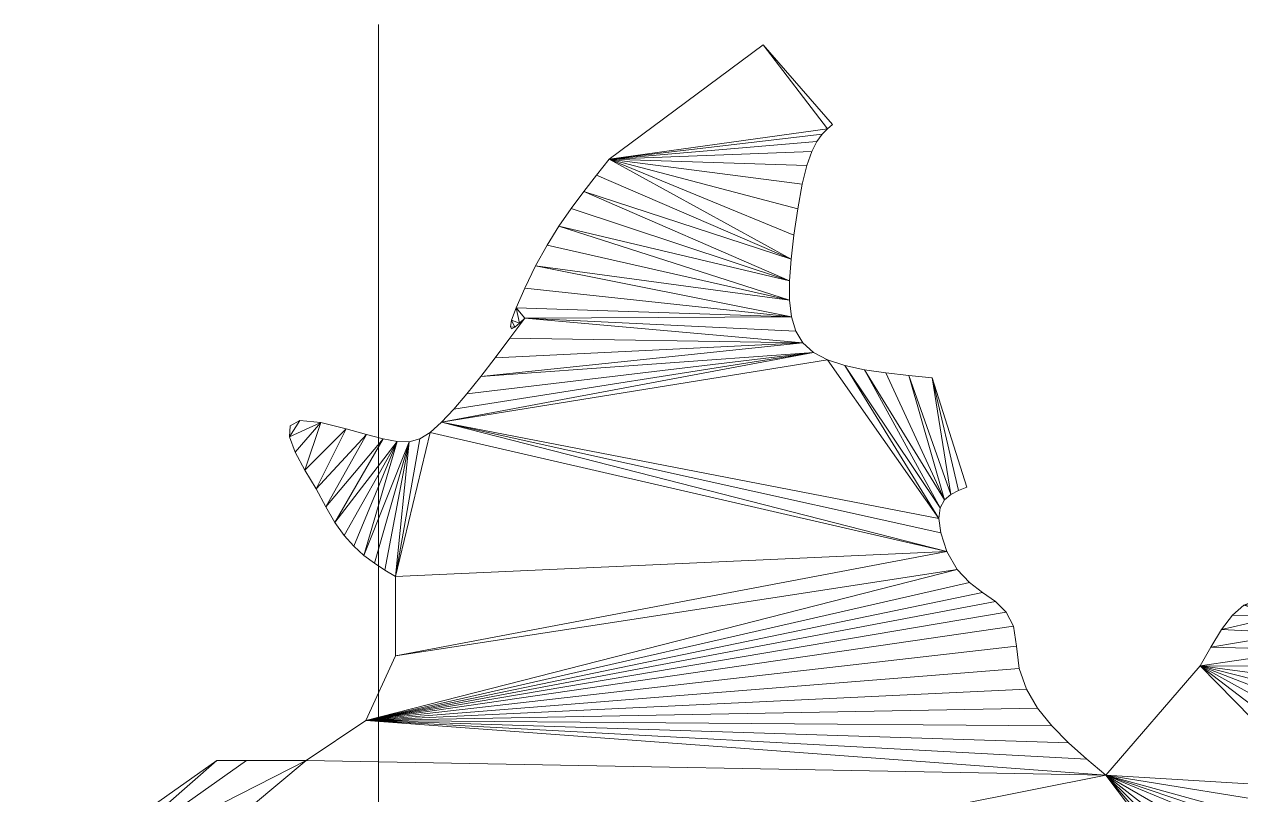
# Model space of a CAD drawing. Header units: metres. Extents: x 42 to 294, y -52 to 32.
# Drawn here: x 263.353 to 263.924, y 18.43 to 18.792 of the extents above; entities that cross this region are included whole.
import ezdxf

# ---------------------------------------------------------------- set-up
doc = ezdxf.new("R2010")
doc.units = ezdxf.units.M
doc.header["$LTSCALE"] = 0.15
doc.layers.add('L-PLNTBEM', color=3, linetype='Continuous', lineweight=9)

# ---------------------------------------------------------------- blocks, each defined once
blk = doc.blocks.new('RPC Tree - Deciduous - Gray Birch - 1_5 Meter-47-Este')
at = {"layer": 'L-PLNTBEM'}
mesh = blk.add_polyface(dxfattribs=at)
corners = [(-8.42843, 18.93045), (-8.42843, 18.92741), (-8.42843, 18.92584), (-8.42843, 18.93367), (-8.42843, 18.93207), (-8.42843, 18.99505), (-8.42843, 18.997), (-8.42843, 18.99866), (-8.42843, 18.99976), (-8.42843, 19), (-8.42843, 18.9991), (-8.42843, 18.99676), (-8.42843, 18.99271), (-8.42843, 18.98821), (-8.42843, 18.98441), (-8.42843, 18.98085), (-8.42843, 18.97707), (-8.42843, 18.97266), (-8.42843, 18.96714), (-8.42843, 18.96006), (-8.42843, 18.95275), (-8.42843, 18.94665), (-8.42843, 18.94159), (-8.42843, 18.93732), (-8.42843, 18.92379), (-8.42843, 18.9208), (-8.42843, 18.91641), (-8.42843, 18.91014), (-8.42843, 18.90152), (-8.42843, 18.89009), (-8.42843, 18.87894), (-8.42843, 18.92362), (-8.42843, 18.8708), (-8.42843, 18.8647), (-8.42843, 18.91549), (-8.42843, 18.90796), (-8.42843, 18.90135), (-8.42843, 18.85966)]
mesh.append_faces([[corners[k] for k in face] for face in [(0, 1, 2), (3, 0, 2), (4, 18, 19), (4, 19, 20), (4, 20, 21), (4, 21, 22), (4, 22, 23), (4, 23, 3), (4, 3, 2), (4, 2, 24), (4, 24, 25), (4, 25, 26), (4, 26, 27)]])
mesh.append_faces([[corners[k] for k in face] for face in [(4, 8, 9), (4, 17, 18), (31, 30, 32)]], dxfattribs={"vtx0": -1})
mesh.append_faces([[corners[k] for k in face] for face in [(4, 6, 7), (4, 7, 8), (4, 10, 11), (4, 11, 12), (4, 12, 13), (4, 13, 14), (4, 14, 15), (4, 15, 16), (4, 16, 17), (4, 28, 29), (4, 29, 30)]], dxfattribs={"vtx0": -1, "vtx2": -1})
mesh.append_faces([[corners[k] for k in face] for face in [(34, 31, 33)]], dxfattribs={"vtx1": -1})
mesh.append_faces([[corners[k] for k in face] for face in [(31, 4, 30), (36, 35, 37)]], dxfattribs={"vtx1": -1, "vtx2": -1})
mesh.append_faces([[corners[k] for k in face] for face in [(4, 5, 6), (4, 9, 10), (4, 27, 28), (31, 32, 33), (35, 34, 33)]], dxfattribs={"vtx2": -1})
mesh = blk.add_polyface(dxfattribs=at)
corners = [(-8.24791, 18.99039), (-8.21525, 18.95306), (-8.21775, 18.95099), (-8.32021, 18.93674), (-8.22022, 18.94847), (-8.22266, 18.94505), (-8.22503, 18.94029), (-8.22732, 18.93372), (-8.22951, 18.92491), (-8.23158, 18.91341), (-8.16861, 18.83411), (-8.15228, 18.7828), (-8.15622, 18.78125), (-8.23341, 18.90099), (-8.15984, 18.77934), (-8.17955, 18.83514), (-8.23479, 18.88971), (-8.33215, 18.92155), (-8.23556, 18.87957), (-8.16281, 18.77675), (-8.19022, 18.83634), (-8.20031, 18.83785), (-8.16479, 18.77311), (-8.20954, 18.83985), (-8.16547, 18.76809), (-8.21763, 18.84251), (-8.39891, 18.81321), (-8.16452, 18.76132), (-8.16161, 18.75249), (-8.4205, 18.7035), (-8.15686, 18.74403), (-8.4345, 18.67318), (-8.15106, 18.73799), (-8.14484, 18.73333), (-8.13887, 18.72904), (-8.02223, 18.72742), (-8.01682, 18.72937), (-8.0112, 18.72785), (-8.00566, 18.72247), (-8.02748, 18.72271), (-8.00534, 18.72216), (-8.03261, 18.71591), (-7.99877, 18.71427), (-8.03765, 18.70772), (-7.99158, 18.70647)]
mesh.append_faces([[corners[k] for k in face] for face in [(26, 25, 24), (41, 40, 42), (43, 42, 44), (35, 38, 40)]], dxfattribs={"vtx0": -1, "vtx1": -1, "vtx2": -1})
mesh.append_faces([[corners[k] for k in face] for face in [(3, 2, 4), (3, 4, 5), (3, 5, 6), (3, 6, 7), (3, 7, 8), (3, 8, 9), (3, 9, 13), (10, 12, 14), (3, 13, 16), (17, 16, 18), (15, 14, 19), (21, 19, 22), (23, 22, 24), (26, 24, 27), (26, 27, 28), (29, 28, 30), (31, 30, 32), (31, 32, 33), (31, 33, 34), (35, 37, 38)]], dxfattribs={"vtx0": -1, "vtx2": -1})
mesh.append_faces([[corners[k] for k in face] for face in [(3, 0, 2), (15, 10, 14), (20, 15, 19), (21, 20, 19), (23, 21, 22), (25, 23, 24), (39, 35, 40), (41, 39, 40), (43, 41, 42)]], dxfattribs={"vtx1": -1, "vtx2": -1})
mesh.append_faces([[corners[k] for k in face] for face in [(0, 1, 2), (10, 11, 12), (35, 36, 37)]], dxfattribs={"vtx2": -1})
mesh = blk.add_polyface(dxfattribs=at)
corners = [(-8.36445, 18.85784), (-8.36598, 18.85709), (-8.36659, 18.85799), (-8.36598, 18.86109), (-8.36231, 18.8597), (-8.36384, 18.86694), (-8.35986, 18.8621), (-8.3262, 18.92922), (-8.32021, 18.93674), (-8.23479, 18.88971), (-8.33215, 18.92155), (-8.33802, 18.91361), (-8.23556, 18.87957), (-8.34376, 18.90522), (-8.23555, 18.87057), (-8.34935, 18.89627), (-8.35473, 18.88661), (-8.23461, 18.86272), (-8.35986, 18.8761), (-8.23256, 18.85601), (-8.43531, 18.75074), (-8.41972, 18.80417), (-8.41414, 18.80407), (-8.43044, 18.74709), (-8.42549, 18.74385), (-8.4205, 18.74082), (-8.4091, 18.80541), (-8.22925, 18.85044), (-8.36684, 18.85265), (-8.37375, 18.84341), (-8.38048, 18.83462), (-8.40418, 18.80846), (-8.2243, 18.84599), (-8.38698, 18.82651), (-8.39315, 18.8193), (-8.39891, 18.81321), (-8.21763, 18.84251), (-8.16161, 18.75249), (-8.4205, 18.7035)]
mesh.append_faces([[corners[k] for k in face] for face in [(6, 5, 17), (25, 31, 37)]], dxfattribs={"vtx0": -1, "vtx1": -1, "vtx2": -1})
mesh.append_faces([[corners[k] for k in face] for face in [(0, 2, 3), (4, 3, 5), (13, 12, 14), (16, 14, 17), (6, 17, 19), (20, 21, 22), (25, 22, 26), (6, 19, 27), (25, 26, 31), (30, 27, 32), (35, 32, 36)]], dxfattribs={"vtx0": -1, "vtx2": -1})
mesh.append_faces([[corners[k] for k in face] for face in [(4, 0, 3), (6, 4, 5), (7, 8, 9), (10, 7, 9), (11, 10, 12), (13, 11, 12), (15, 13, 14), (16, 15, 14), (18, 16, 17), (5, 18, 17), (23, 20, 22), (24, 23, 22), (25, 24, 22), (28, 6, 27), (29, 28, 27), (30, 29, 27), (33, 30, 32), (34, 33, 32), (35, 34, 32), (31, 35, 37), (38, 25, 37)]], dxfattribs={"vtx1": -1, "vtx2": -1})
mesh.append_faces([[corners[k] for k in face] for face in [(0, 1, 2)]], dxfattribs={"vtx2": -1})
mesh = blk.add_polyface(dxfattribs=at)
corners = [(-8.42843, 18.83514), (-8.42843, 18.83571), (-8.42843, 18.83634), (-8.42843, 18.83462), (-8.42843, 18.83704), (-8.42843, 18.83411), (-8.42843, 18.83785), (-8.42843, 18.82712), (-8.42843, 18.90796), (-8.42843, 18.8647), (-8.42843, 18.85966), (-8.42843, 18.90135), (-8.42843, 18.8547), (-8.42843, 18.83877), (-8.42843, 18.82017), (-8.42843, 18.84885), (-8.42843, 18.89596), (-8.42843, 18.84111), (-8.42843, 18.81331), (-8.42843, 18.83991), (-8.42843, 18.80656), (-8.42843, 18.806), (-8.42843, 18.8413), (-8.42843, 18.84287), (-8.42843, 18.806), (-8.42843, 18.84462), (-8.42843, 18.8465), (-8.42843, 18.83227), (-8.42843, 18.89211), (-8.42843, 18.89009), (-8.42843, 18.88814), (-8.42843, 18.88447), (-8.42843, 18.87939), (-8.42843, 18.87315), (-8.42843, 18.86605), (-8.42843, 18.85839), (-8.42843, 18.85044), (-8.42843, 18.806), (-8.42843, 18.806), (-8.42843, 18.806), (-8.42843, 18.84845), (-8.42843, 18.806), (-8.42843, 18.806), (-8.42843, 18.806), (-8.42843, 18.806)]
mesh.append_faces([[corners[k] for k in face] for face in [(0, 1, 2), (3, 0, 2), (3, 2, 4), (5, 3, 4), (5, 4, 6), (7, 5, 6), (7, 6, 13), (14, 7, 13), (35, 34, 27), (36, 35, 27)]])
mesh.append_faces([[corners[k] for k in face] for face in [(18, 13, 19), (21, 22, 23), (24, 25, 26), (37, 38, 36), (39, 42, 40)]], dxfattribs={"vtx0": -1})
mesh.append_faces([[corners[k] for k in face] for face in [(8, 9, 10), (11, 10, 12), (11, 12, 15), (16, 15, 17), (16, 17, 27)]], dxfattribs={"vtx0": -1, "vtx2": -1})
mesh.append_faces([[corners[k] for k in face] for face in [(34, 33, 27)]], dxfattribs={"vtx1": -1})
mesh.append_faces([[corners[k] for k in face] for face in [(16, 11, 15), (28, 16, 27), (29, 28, 27), (30, 29, 27), (31, 30, 27), (32, 31, 27), (33, 32, 27)]], dxfattribs={"vtx1": -1, "vtx2": -1})
mesh.append_faces([[corners[k] for k in face] for face in [(18, 14, 13), (20, 18, 19), (37, 36, 27), (39, 40, 36), (41, 26, 40), (43, 23, 25), (44, 19, 22)]], dxfattribs={"vtx2": -1})
mesh = blk.add_polyface(dxfattribs=at)
corners = [(-8.47024, 18.80634), (-8.46992, 18.81159), (-8.46539, 18.81411), (-8.45549, 18.81312), (-8.46754, 18.79911), (-8.463, 18.79072), (-8.44371, 18.81017), (-8.45781, 18.78191), (-8.43409, 18.80751), (-8.45315, 18.77347), (-8.42623, 18.80541), (-8.44902, 18.76616), (-8.41972, 18.80417), (-8.42843, 18.79997), (-8.42843, 18.806), (-8.42843, 18.83991), (-8.42843, 18.7936), (-8.42843, 18.806), (-8.42843, 18.806), (-8.42843, 18.8413), (-8.42843, 18.78134), (-8.42843, 18.78746), (-8.42843, 18.77496), (-8.42843, 18.806), (-8.42843, 18.806), (-8.42843, 18.74578), (-8.42843, 18.84287), (-8.42843, 18.806), (-8.42843, 18.74578), (-8.42843, 18.84845), (-8.42843, 18.806), (-8.42843, 18.74578), (-8.42843, 18.85044), (-8.42843, 18.806), (-8.42843, 18.72039), (-8.42843, 18.75381), (-8.42843, 18.81596), (-8.42843, 18.80871), (-8.42843, 18.74578), (-8.42843, 18.806), (-8.42843, 18.83227), (-8.42843, 18.806), (-8.42843, 18.72564), (-8.42843, 18.806), (-8.42843, 18.74578), (-8.42843, 18.84462), (-8.42843, 18.806), (-8.42843, 18.8465), (-8.42843, 18.74578), (-8.42843, 18.75476), (-8.42843, 18.806), (-8.42843, 18.76162), (-8.42843, 18.80656)]
mesh.append_faces([[corners[k] for k in face] for face in [(43, 46, 47)]], dxfattribs={"vtx0": -1})
mesh.append_faces([[corners[k] for k in face] for face in [(17, 16, 15), (18, 17, 19), (23, 22, 19), (24, 25, 26), (27, 28, 29), (30, 31, 32), (33, 34, 32)]], dxfattribs={"vtx0": -1, "vtx1": -1})
mesh.append_faces([[corners[k] for k in face] for face in [(13, 14, 15), (16, 13, 15), (20, 21, 18), (22, 20, 19), (38, 39, 40), (31, 41, 32), (28, 43, 29), (44, 24, 45), (48, 45, 46), (51, 19, 50), (21, 16, 17), (21, 17, 18)]], dxfattribs={"vtx0": -1, "vtx1": -1, "vtx2": -1})
mesh.append_faces([[corners[k] for k in face] for face in [(0, 2, 3), (5, 3, 6), (7, 6, 8), (9, 8, 10), (11, 10, 12), (42, 30, 32), (49, 50, 26), (51, 23, 19), (20, 18, 19)]], dxfattribs={"vtx0": -1, "vtx2": -1})
mesh.append_faces([[corners[k] for k in face] for face in [(4, 0, 3), (5, 4, 3), (7, 5, 6), (14, 52, 15)]], dxfattribs={"vtx1": -1, "vtx2": -1})
mesh.append_faces([[corners[k] for k in face] for face in [(0, 1, 2), (35, 36, 37)]], dxfattribs={"vtx2": -1})
mesh = blk.add_polyface(dxfattribs=at)
corners = [(-8.45315, 18.77347), (-8.45781, 18.78191), (-8.43409, 18.80751), (-8.44902, 18.76616), (-8.42623, 18.80541), (-8.44464, 18.76006), (-8.41972, 18.80417), (-8.44006, 18.75499), (-8.43531, 18.75074), (-8.42843, 18.76162), (-8.42843, 18.76837), (-8.42843, 18.806), (-8.42843, 18.75476), (-8.42843, 18.806), (-8.42843, 18.74781), (-8.42843, 18.84287), (-8.42843, 18.74082), (-8.42843, 18.74578), (-8.42843, 18.84462), (-8.42843, 18.806), (-8.42843, 18.74578), (-8.42843, 18.806), (-8.42843, 18.73582), (-8.42843, 18.74578), (-8.42843, 18.72039), (-8.42843, 18.72564), (-8.42843, 18.85044), (-8.42843, 18.806), (-8.42843, 18.71498), (-8.42843, 18.74578), (-8.42843, 18.70936), (-8.42843, 18.74578), (-8.42843, 18.83227), (-8.42843, 18.7035), (-8.42843, 18.82385), (-8.42843, 18.69439), (-8.42843, 18.81596), (-8.42843, 18.75381), (-8.42843, 18.68632), (-8.42843, 18.6447), (-8.42843, 18.80225), (-8.42843, 18.79669), (-8.42843, 18.68632), (-8.42843, 18.80871), (-8.42843, 18.74578), (-8.42843, 18.806), (-8.42843, 18.74578), (-8.42843, 18.74578), (-8.42843, 18.806), (-8.42843, 18.74578), (-8.42843, 18.806), (-8.42843, 18.74578), (-8.42843, 18.806), (-8.42843, 18.806), (-8.42843, 18.77496)]
mesh.append_faces([[corners[k] for k in face] for face in [(37, 38, 36), (16, 18, 20)]], dxfattribs={"vtx0": -1, "vtx1": -1})
mesh.append_faces([[corners[k] for k in face] for face in [(9, 10, 11), (12, 9, 13), (14, 12, 15), (44, 37, 43), (31, 28, 27), (27, 29, 45), (29, 24, 45), (46, 22, 21), (25, 47, 48), (47, 46, 48), (49, 16, 19), (21, 23, 50), (23, 49, 50), (51, 14, 15), (17, 51, 52), (19, 20, 53), (10, 54, 11)]], dxfattribs={"vtx0": -1, "vtx1": -1, "vtx2": -1})
mesh.append_faces([[corners[k] for k in face] for face in [(19, 16, 20), (21, 22, 23), (27, 28, 29), (33, 32, 34), (35, 34, 36), (39, 40, 41)]], dxfattribs={"vtx0": -1, "vtx2": -1})
mesh.append_faces([[corners[k] for k in face] for face in [(0, 1, 2), (3, 0, 4), (5, 3, 6), (7, 5, 6), (8, 7, 6), (16, 17, 18), (24, 25, 26), (30, 31, 32), (33, 30, 32)]], dxfattribs={"vtx1": -1, "vtx2": -1})
mesh.append_faces([[corners[k] for k in face] for face in [(42, 43, 40)]], dxfattribs={"vtx2": -1})
mesh = blk.add_polyface(dxfattribs=at)
corners = [(-8.42843, 18.72564), (-8.42843, 18.73077), (-8.42843, 18.74578), (-8.42843, 18.69439), (-8.42843, 18.7035), (-8.42843, 18.82385), (-8.42843, 18.6803), (-8.42843, 18.68632), (-8.42843, 18.80871), (-8.42843, 18.68632), (-8.42843, 18.66311), (-8.42843, 18.80225), (-8.42843, 18.6447), (-8.42843, 18.79669), (-8.42843, 18.79214), (-8.42843, 18.68632), (-8.42843, 18.59263), (-8.42843, 18.78824), (-8.42843, 18.78439), (-8.42843, 18.78032), (-8.42843, 18.77581), (-8.42843, 18.6783), (-8.42843, 18.77061), (-8.42843, 18.67461), (-8.42843, 18.76447), (-8.42843, 18.75715), (-8.42843, 18.74926), (-8.42843, 18.74145), (-8.42843, 18.73352), (-8.42843, 18.65088), (-8.42843, 18.72527), (-8.42843, 18.71648), (-8.42843, 18.70696), (-8.42843, 18.60088), (-8.42843, 18.68632), (-8.42843, 18.68632), (-8.42843, 18.81596), (-8.42843, 18.74578), (-8.42843, 18.75381), (-8.42843, 18.70936), (-8.42843, 18.71498), (-8.42843, 18.74578), (-8.42843, 18.72039), (-8.42843, 18.74578), (-8.42843, 18.73582), (-8.42843, 18.74578), (-8.42843, 18.74082), (-8.42843, 18.74578), (-8.42843, 18.74578), (-8.42843, 18.74578), (-8.42843, 18.74578)]
mesh.append_faces([[corners[k] for k in face] for face in [(21, 20, 22), (29, 30, 31), (34, 15, 14)]], dxfattribs={"vtx0": -1})
mesh.append_faces([[corners[k] for k in face] for face in [(9, 6, 8), (15, 12, 14), (23, 21, 24), (7, 35, 37)]], dxfattribs={"vtx0": -1, "vtx1": -1})
mesh.append_faces([[corners[k] for k in face] for face in [(6, 7, 8), (10, 9, 11), (12, 10, 11), (6, 35, 7), (37, 35, 38)]], dxfattribs={"vtx0": -1, "vtx1": -1, "vtx2": -1})
mesh.append_faces([[corners[k] for k in face] for face in [(12, 13, 14), (16, 14, 17), (16, 17, 18), (16, 18, 19), (16, 19, 20), (16, 25, 26), (16, 26, 27), (16, 27, 28), (33, 34, 14)]], dxfattribs={"vtx0": -1, "vtx2": -1})
mesh.append_faces([[corners[k] for k in face] for face in [(39, 40, 41), (40, 42, 43), (1, 44, 45), (1, 45, 2), (44, 46, 47), (44, 47, 48), (46, 49, 50)]], dxfattribs={"vtx1": -1})
mesh.append_faces([[corners[k] for k in face] for face in [(3, 4, 5), (35, 3, 36), (7, 37, 8)]], dxfattribs={"vtx1": -1, "vtx2": -1})
mesh.append_faces([[corners[k] for k in face] for face in [(0, 1, 2), (21, 22, 24), (23, 24, 25), (29, 31, 32)]], dxfattribs={"vtx2": -1})
mesh = blk.add_polyface(dxfattribs=at)
corners = [(-8.56278, 18.60321), (-8.56044, 18.61487), (-8.50447, 18.65452), (-8.49047, 18.65452), (-8.46248, 18.65452), (-8.59076, 18.54723), (-8.42843, 18.68632), (-8.42843, 18.62694), (-8.42843, 18.68632), (-8.42843, 18.60088), (-8.42843, 18.6117), (-8.42843, 18.59263), (-8.42843, 18.79214), (-8.42843, 18.67461), (-8.42843, 18.75715), (-8.42843, 18.73352), (-8.42843, 18.72527), (-8.42843, 18.64635), (-8.42843, 18.65088), (-8.42843, 18.70696), (-8.42843, 18.69651), (-8.42843, 18.68599), (-8.42843, 18.67632), (-8.42843, 18.62761), (-8.42843, 18.66737), (-8.42843, 18.62361), (-8.42843, 18.659), (-8.42843, 18.65105), (-8.42843, 18.64338), (-8.42843, 18.63586), (-8.42843, 18.58401), (-8.42843, 18.57524), (-8.42843, 18.59951), (-8.42843, 18.59552), (-8.42843, 18.59621), (-8.42843, 18.77581), (-8.42843, 18.6783), (-8.42843, 18.6447), (-8.42843, 18.66311), (-8.42843, 18.6803), (-8.42843, 18.68632)]
mesh.append_faces([[corners[k] for k in face] for face in [(23, 22, 24), (33, 32, 29)]], dxfattribs={"vtx0": -1})
mesh.append_faces([[corners[k] for k in face] for face in [(17, 18, 19), (25, 23, 26), (32, 31, 29)]], dxfattribs={"vtx0": -1, "vtx1": -1})
mesh.append_faces([[corners[k] for k in face] for face in [(6, 7, 8), (9, 10, 6), (11, 9, 12), (11, 13, 14), (11, 17, 20), (11, 25, 27), (30, 11, 29), (31, 30, 29), (11, 35, 36), (11, 36, 13), (11, 16, 18), (11, 18, 17), (11, 22, 23), (11, 23, 25), (10, 7, 6), (7, 37, 8), (38, 39, 40)]], dxfattribs={"vtx0": -1, "vtx1": -1, "vtx2": -1})
mesh.append_faces([[corners[k] for k in face] for face in [(0, 2, 3), (0, 3, 4), (11, 15, 16), (11, 20, 21), (11, 21, 22), (11, 27, 28), (11, 28, 29)]], dxfattribs={"vtx0": -1, "vtx2": -1})
mesh.append_faces([[corners[k] for k in face] for face in [(5, 0, 4)]], dxfattribs={"vtx1": -1, "vtx2": -1})
mesh.append_faces([[corners[k] for k in face] for face in [(0, 1, 2), (33, 29, 34), (17, 19, 20), (23, 24, 26), (25, 26, 27)]], dxfattribs={"vtx2": -1})
mesh = blk.add_polyface(dxfattribs=at)
corners = [(-8.4345, 18.67318), (-8.4205, 18.7035), (-8.15686, 18.74403), (-8.13887, 18.72904), (-8.1338, 18.72409), (-8.13028, 18.71748), (-8.12896, 18.70817), (-8.12773, 18.69765), (-8.12431, 18.68799), (-8.11904, 18.67904), (-8.11231, 18.67066), (-8.46248, 18.65452), (-8.08697, 18.64753), (-8.59076, 18.54723), (-8.0352, 18.57908), (-8.03646, 18.57431), (-8.03682, 18.56937), (-8.03648, 18.56366), (-8.03566, 18.55656), (-8.0432, 18.43491), (-8.04959, 18.43223), (-8.59478, 18.54571), (-8.08488, 18.31687), (-8.42843, 18.50133), (-8.42843, 18.51993), (-8.42843, 18.51925), (-8.42843, 18.54257), (-8.42843, 18.53324), (-8.42843, 18.47027), (-8.42843, 18.48527), (-8.42843, 18.47237), (-8.42843, 18.46327), (-8.42843, 18.4562), (-8.42843, 18.44902), (-8.42843, 18.44173), (-8.42843, 18.41196), (-8.42843, 18.52078), (-8.42843, 18.52254), (-8.42843, 18.4), (-8.42843, 18.57755), (-8.42843, 18.56937), (-8.42843, 18.45252), (-8.42843, 18.44461), (-8.42843, 18.43614), (-8.42843, 18.4), (-8.42843, 18.59621), (-8.42843, 18.59665), (-8.42843, 18.4), (-8.42843, 18.5967), (-8.42843, 18.4), (-8.42843, 18.59597), (-8.42843, 18.56266), (-8.42843, 18.4), (-8.42843, 18.55718)]
mesh.append_faces([[corners[k] for k in face] for face in [(38, 39, 40), (26, 28, 41)]], dxfattribs={"vtx0": -1})
mesh.append_faces([[corners[k] for k in face] for face in [(13, 11, 12), (13, 12, 14), (23, 24, 25), (29, 23, 25), (30, 29, 25), (31, 30, 25), (32, 31, 25), (33, 32, 25), (34, 33, 25), (35, 25, 36), (35, 36, 37)]], dxfattribs={"vtx0": -1, "vtx1": -1, "vtx2": -1})
mesh.append_faces([[corners[k] for k in face] for face in [(0, 3, 4), (0, 4, 5), (0, 5, 6), (0, 6, 7), (0, 7, 8), (0, 8, 9), (0, 9, 10), (13, 15, 16), (13, 16, 17), (13, 17, 18), (13, 19, 20), (26, 42, 43)]], dxfattribs={"vtx0": -1, "vtx2": -1})
mesh.append_faces([[corners[k] for k in face] for face in [(0, 1, 2), (11, 0, 12), (21, 13, 22)]], dxfattribs={"vtx1": -1, "vtx2": -1})
mesh.append_faces([[corners[k] for k in face] for face in [(26, 27, 28), (26, 41, 42), (44, 45, 46), (47, 46, 48), (49, 48, 50), (38, 40, 51), (52, 51, 53)]], dxfattribs={"vtx2": -1})
mesh = blk.add_polyface(dxfattribs=at)
corners = [(-8.4345, 18.67318), (-8.11231, 18.67066), (-8.10448, 18.66271), (-8.09591, 18.65505), (-8.08697, 18.64753), (-8.04266, 18.69884), (-8.03765, 18.70772), (-7.99158, 18.70647), (-7.98459, 18.69854), (-7.97863, 18.69028), (-7.9745, 18.6815), (-7.97303, 18.67198), (-7.97502, 18.66152), (-7.97994, 18.65106), (-7.98636, 18.64149), (-7.99381, 18.63257), (-8.00178, 18.62407), (-8.00566, 18.62003), (-8.0098, 18.61572), (-8.01737, 18.6073), (-8.024, 18.59855), (-8.02917, 18.59059), (-8.03284, 18.58431), (-8.0352, 18.57908), (-8.59076, 18.54723), (-8.03646, 18.57431), (-8.03566, 18.55656), (-8.0344, 18.54934), (-8.03274, 18.54334), (-8.03083, 18.53808), (-8.02883, 18.53306), (-8.02692, 18.5278), (-8.02526, 18.5218), (-8.024, 18.51458), (-8.02334, 18.50597), (-8.02329, 18.49626), (-8.02375, 18.48563), (-8.02463, 18.47427), (-8.0258, 18.46236), (-8.0432, 18.43491)]
mesh.append_faces([[corners[k] for k in face] for face in [(5, 7, 8), (5, 8, 9), (5, 9, 10), (5, 10, 11), (5, 11, 12), (5, 12, 13), (5, 13, 14), (4, 14, 15), (4, 15, 16), (4, 16, 17), (24, 38, 39)]], dxfattribs={"vtx0": -1, "vtx1": -1, "vtx2": -1})
mesh.append_faces([[corners[k] for k in face] for face in [(0, 1, 2), (0, 2, 3), (0, 3, 4), (4, 18, 19), (4, 19, 20), (4, 20, 21), (4, 21, 22), (4, 22, 23), (24, 23, 25), (24, 26, 27), (24, 27, 28), (24, 28, 29), (24, 29, 30), (24, 30, 31), (24, 31, 32), (24, 32, 33), (24, 33, 34), (24, 34, 35), (24, 35, 36), (24, 36, 37), (24, 37, 38), (4, 17, 18)]], dxfattribs={"vtx0": -1, "vtx2": -1})
mesh.append_faces([[corners[k] for k in face] for face in [(5, 6, 7), (4, 5, 14)]], dxfattribs={"vtx1": -1, "vtx2": -1})

msp = doc.modelspace()

# ---------------------------------------------------------------- block references
at = {"layer": 'L-PLNTBEM'}
msp.add_blockref('RPC Tree - Deciduous - Gray Birch - 1_5 Meter-47-Este', (271.94814, -0.20823), dxfattribs=at)

doc.saveas('drawing.dxf')
